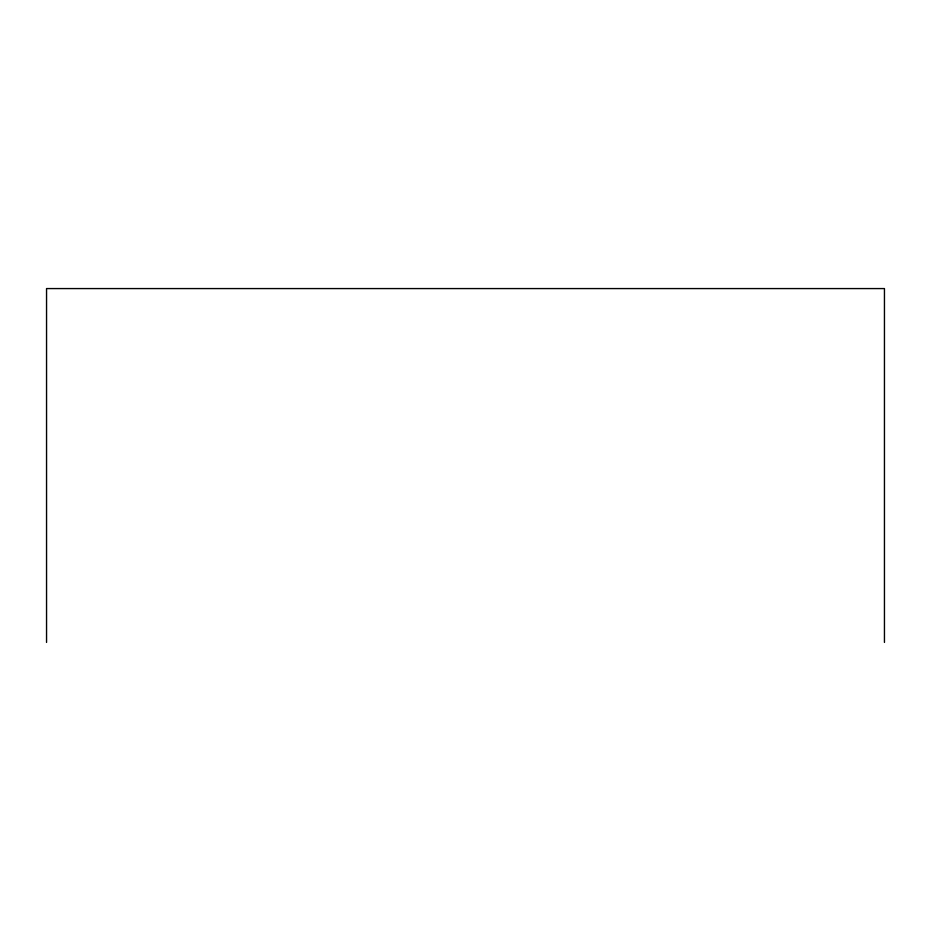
<?xml version="1.0" encoding="UTF-8"?>
<svg xmlns="http://www.w3.org/2000/svg" width="931" height="931" viewBox="0 0 931 931"><rect width="100%" height="100%" fill="white"/><g stroke="black" fill="none" stroke-linecap="round" stroke-linejoin="round"><path stroke-width="1.4" d="M884.45 642.425L884.45 288.575L46.55 288.575L46.55 642.425"/></g></svg>
